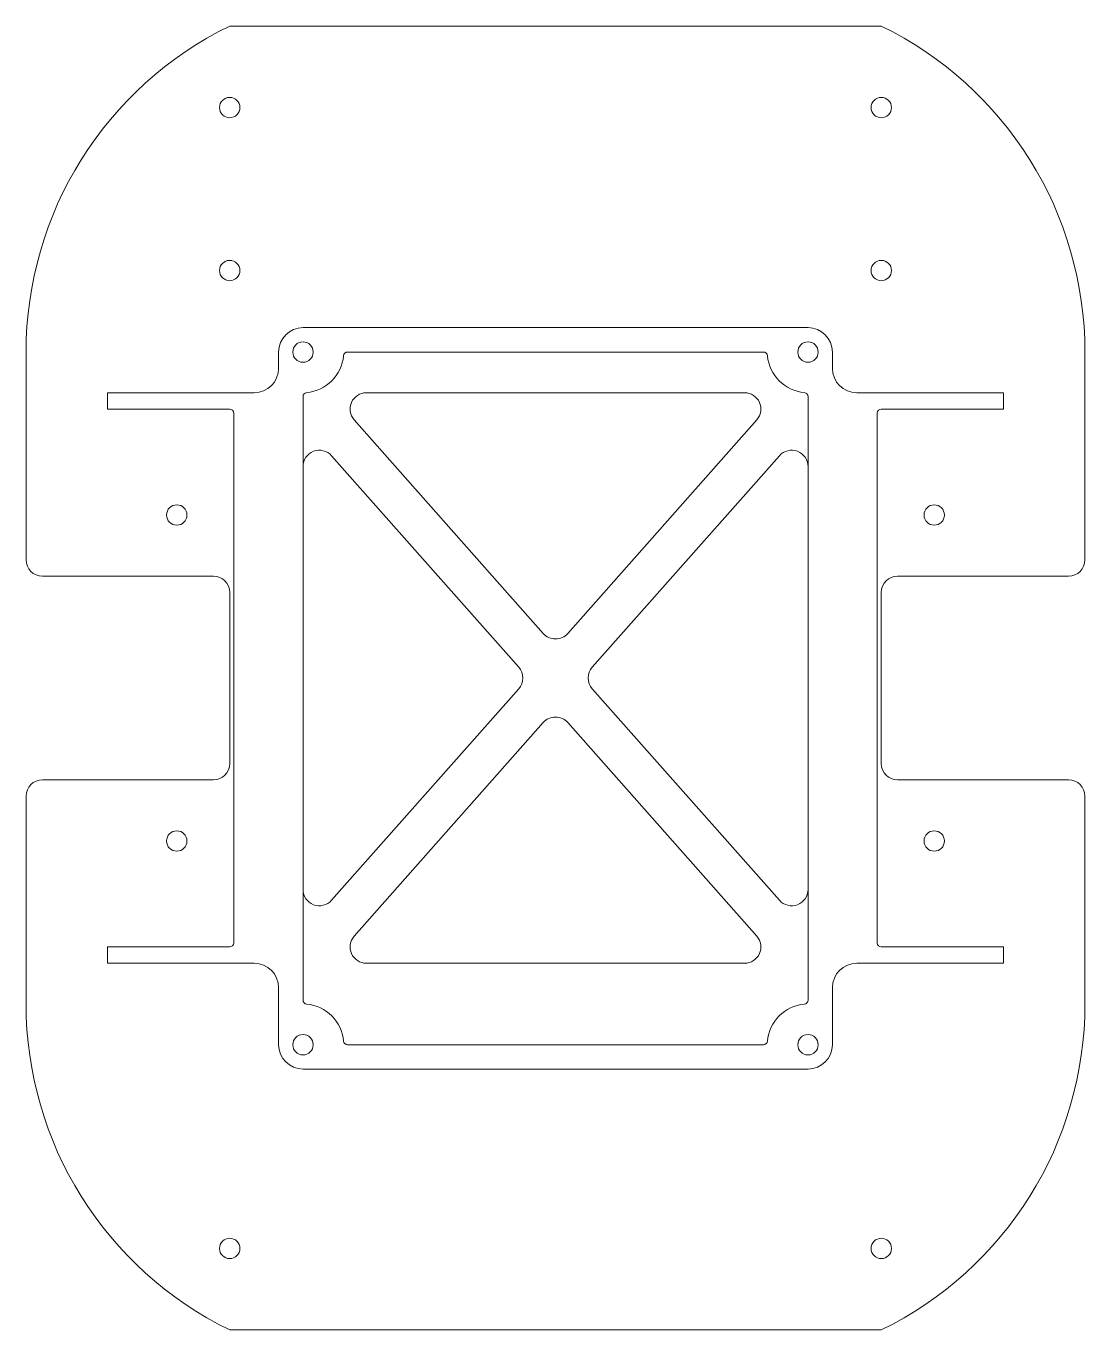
# Model space of a CAD drawing. Header units: millimetres. Extents: x -65 to 65, y -80 to 80.
import ezdxf

# ---------------------------------------------------------------- set-up
doc = ezdxf.new("R2010")
doc.units = ezdxf.units.MM
doc.layers.add('plate', color=7, linetype='CONTINUOUS', lineweight=0)
doc.layers.add('reinforcement', color=7, linetype='CONTINUOUS', lineweight=0)

msp = doc.modelspace()

# ---------------------------------------------------------------- linework, layer by layer
at = {"layer": 'plate'}
for p, q in [((40, 80), (-40, 80)), ((23.22, 35), (-23.22, 35)), ((-1.5, 5.46), (-24.71, 31.67)), ((1.5, 5.46), (24.71, 31.67)), ((-27.5, 27.28), (-4.51, 1.33)), ((4.51, 1.33), (27.5, 27.28)), ((-31, -25.95), (-31, 25.95)), ((31, 25.95), (31, -25.95)), ((-65, 20), (-65, 14.5)), ((65, 20), (65, 14.5)), ((-63, 12.5), (-42, 12.5)), ((63, 12.5), (42, 12.5)), ((-40, 10.5), (-40, -10.5)), ((40, 10.5), (40, -10.5)), ((-4.51, -1.33), (-27.5, -27.28)), ((27.5, -27.28), (4.51, -1.33)), ((-1.5, -5.46), (-24.71, -31.67)), ((24.71, -31.67), (1.5, -5.46)), ((-42, -12.5), (-63, -12.5)), ((42, -12.5), (63, -12.5)), ((-65, -14.5), (-65, -20)), ((65, -14.5), (65, -20)), ((-23.22, -35), (23.22, -35)), ((-40, -80), (40, -80))]:
    msp.add_line(p, q, dxfattribs=at)
for points in [[(-65, 20), (-65, 40, -0.286796), (-40, 80, -0.286796)], [(65, 20), (65, 40, 0.286796), (40, 80, 0.286796)], [(-65, -20), (-65, -40, 0.286796), (-40, -80, 0.286796)], [(65, -20), (65, -40, -0.286796), (40, -80, -0.286796)]]:
    msp.add_lwpolyline(points, format="xyb", dxfattribs=at)
for centre in [(-40, 70), (40, 70), (-40, 50), (40, 50), (-31, 40), (31, 40), (-46.5, 20), (46.5, 20), (-46.5, -20), (46.5, -20), (-31, -45), (31, -45), (-40, -70), (40, -70)]:
    msp.add_circle(centre, 1.25, dxfattribs=at)
for centre, start, end in [((-23.22, 33), 90, 221.5318), ((23.22, 33), 318.4682, 90), ((-29, 25.95), 41.5318, 180), ((29, 25.95), 0, 138.4682), ((-63, 14.5), 180, 270), ((63, 14.5), 270, 0), ((-42, 10.5), 0, 90), ((42, 10.5), 90, 180), ((0, 6.79), 221.5318, 318.4682), ((-6.01, 0), 318.4682, 41.5318), ((6.01, 0), 138.4682, 221.5318), ((0, -6.79), 41.5318, 138.4682), ((-42, -10.5), 270, 0), ((42, -10.5), 180, 270), ((-63, -14.5), 90, 180), ((63, -14.5), 0, 90), ((-29, -25.95), 180, 318.4682), ((29, -25.95), 221.5318, 0), ((-23.22, -33), 138.4682, 270), ((23.22, -33), 270, 41.5318)]:
    msp.add_arc(centre, 2, start, end, dxfattribs=at)
at = {"layer": 'reinforcement'}
for p, q in [((-31, 43), (31, 43)), ((-34, 38), (-34, 40)), ((-25.52, 40), (25.52, 40)), ((34, 40), (34, 38)), ((-55, 35), (-55, 33)), ((-37, 35), (-55, 35)), ((-31, -39.52), (-31, 34.52)), ((31, 34.52), (31, -39.52)), ((37, 35), (55, 35)), ((55, 35), (55, 33)), ((-55, 33), (-40, 33)), ((-39.5, 32.5), (-39.5, -32.5)), ((39.5, 32.5), (39.5, -32.5)), ((55, 33), (40, 33)), ((-55, -33), (-55, -35)), ((-40, -33), (-55, -33)), ((40, -33), (55, -33)), ((55, -33), (55, -35)), ((-55, -35), (-37, -35)), ((55, -35), (37, -35)), ((-34, -38), (-34, -45)), ((34, -38), (34, -45)), ((25.52, -45), (-25.52, -45)), ((31, -48), (-31, -48))]:
    msp.add_line(p, q, dxfattribs=at)
for centre in [(-31, 40), (31, 40), (-31, -45), (31, -45)]:
    msp.add_circle(centre, 1.25, dxfattribs=at)
for centre, radius, start, end in [((-31, 40), 3, 90, 180), ((31, 40), 3, 0, 90), ((25.52, 39.5), 0.5, 5.2159, 90), ((-31, 40), 5, 275.2159, 354.7841), ((-25.52, 39.5), 0.5, 90, 174.7841), ((31, 40), 5, 185.2159, 264.7841), ((-37, 38), 3, 270, 0), ((37, 38), 3, 180, 270), ((-30.5, 34.52), 0.5, 95.2159, 180), ((30.5, 34.52), 0.5, 0, 84.7841), ((-40, 32.5), 0.5, 0, 90), ((40, 32.5), 0.5, 90, 180), ((-40, -32.5), 0.5, 270, 0), ((40, -32.5), 0.5, 180, 270), ((-37, -38), 3, 0, 90), ((37, -38), 3, 90, 180), ((-30.5, -39.52), 0.5, 180, 264.7841), ((30.5, -39.52), 0.5, 275.2159, 0), ((-31, -45), 5, 5.2159, 84.7841), ((31, -45), 5, 95.2159, 174.7841), ((-25.52, -44.5), 0.5, 185.2159, 270), ((25.52, -44.5), 0.5, 270, 354.7841), ((-31, -45), 3, 180, 270), ((31, -45), 3, 270, 360)]:
    msp.add_arc(centre, radius, start, end, dxfattribs=at)

doc.saveas('drawing.dxf')
